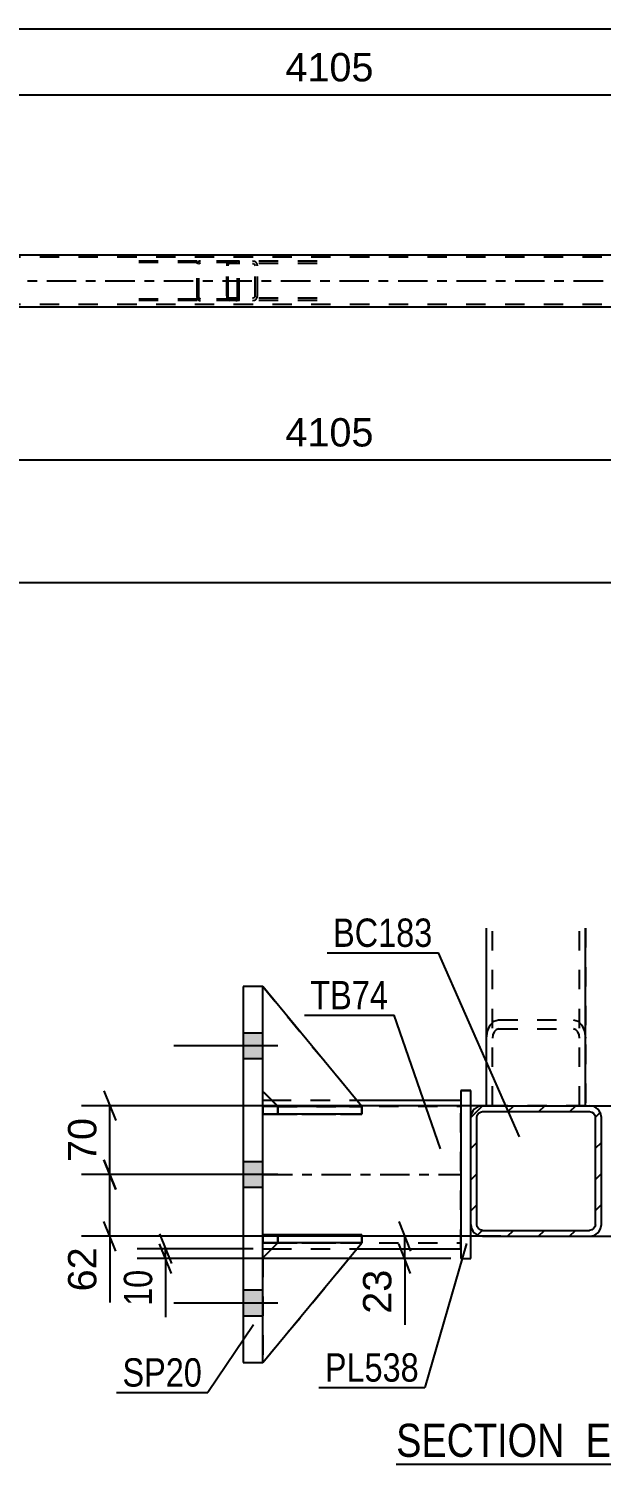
# Model space of a CAD drawing. Header units: millimetres. Extents: x 0 to 841, y 0 to 594.
# Drawn here: x 158 to 215.9, y 111.7 to 256.8 of the extents above; entities that cross this region are included whole.
import ezdxf

# ---------------------------------------------------------------- set-up
doc = ezdxf.new("R2010")
doc.units = ezdxf.units.MM
doc.linetypes.add('DXK_LINE_DOT2', pattern=[3.9198, 1.9599, -1.9599])
doc.linetypes.add('DXK_LINE_DOT3', pattern=[5.9187, 2.979, -0.9799, 0.9799, -0.9799])
doc.styles.add('Arial', font='ARIAL.TTF', dxfattribs={"height": 0.2})
doc.styles.add('Arial Narrow', font='ARIALN.TTF', dxfattribs={"height": 0.2})

# ---------------------------------------------------------------- blocks, each defined once
blk = doc.blocks.new('Unknown-317311729-48 - 5250')
at = {"color": 6, "linetype": 'Continuous'}
blk.add_line((195.2, 111.68), (222.85, 111.68), dxfattribs=at)
at = {"color": 0, "linetype": 'Continuous'}
for points in [[(213.31, 112.43), (213.31, 115.93), (195.2, 115.93), (195.2, 112.43)], [(216.91, 112.43), (216.91, 115.93), (214.36, 115.93), (214.36, 112.43)], [(219.24, 112.43), (219.24, 115.93), (217.96, 115.93), (217.96, 112.43)], [(222.85, 112.43), (222.85, 115.93), (220.29, 115.93), (220.29, 112.43)]]:
    blk.add_wipeout(points, dxfattribs=at)
at = {"color": 7, "linetype": 'Continuous', "style": 'Arial Narrow'}
for s, p in [('SECTION ', (195.2, 112.43)), ('E', (214.36, 112.43)), ('E', (220.29, 112.43)), ('-', (217.96, 112.43))]:
    blk.add_text(s, height=3.34, dxfattribs=at).set_placement(p)
blk = doc.blocks.new('Part-317311729-4478 - 4224')
at = {"color": 2, "linetype": 'Continuous'}
for p, q in [((124.36, 233.92), (698.14, 233.92)), ((124.36, 228.64), (260.35, 228.64))]:
    blk.add_line(p, q, dxfattribs=at)
at = {"color": 7, "linetype": 'DXK_LINE_DOT2'}
for p, q in [((698.14, 233.68), (124.36, 233.68)), ((698.14, 228.88), (124.36, 228.88))]:
    blk.add_line(p, q, dxfattribs=at)
at = {"color": 7, "linetype": 'DXK_LINE_DOT3'}
blk.add_line((124.36, 231.28), (698.14, 231.28), dxfattribs=at)
blk = doc.blocks.new('Part-317311729-4277 - 4224')
at = {"color": 7, "linetype": 'DXK_LINE_DOT2'}
for p, q in [((178.09, 232.99), (178.07, 232.8)), ((178.07, 229.76), (178.07, 232.8)), ((178.15, 233.14), (178.09, 232.99)), ((178.24, 233.25), (178.15, 233.14)), ((178.21, 232.8), (178.22, 232.89)), ((178.21, 229.76), (178.21, 232.8)), ((178.22, 232.89), (178.25, 232.97)), ((178.34, 233.28), (178.24, 233.25)), ((178.25, 232.97), (178.29, 233.02)), ((178.29, 233.02), (178.34, 233.04)), ((187.2, 233.28), (178.34, 233.28)), ((187.2, 233.04), (178.34, 233.04)), ((179.33, 233.04), (179.33, 233.28)), ((180.87, 233.25), (180.68, 233.28)), ((180.68, 233.04), (180.77, 233.02)), ((180.77, 233.02), (180.85, 232.97)), ((180.85, 232.97), (180.91, 232.89)), ((180.91, 232.89), (180.93, 232.8)), ((180.93, 229.76), (180.93, 232.8)), ((181.18, 232.8), (181.14, 232.99)), ((181.18, 229.76), (181.18, 232.8)), ((178.07, 229.76), (178.09, 229.58)), ((178.09, 229.58), (178.15, 229.42)), ((178.15, 229.42), (178.24, 229.32)), ((178.22, 229.67), (178.21, 229.76)), ((178.25, 229.59), (178.22, 229.67)), ((178.24, 229.32), (178.34, 229.28)), ((178.29, 229.54), (178.25, 229.59)), ((178.34, 229.52), (178.29, 229.54)), ((187.2, 229.52), (178.34, 229.52)), ((187.2, 229.28), (178.34, 229.28)), ((179.33, 229.28), (179.33, 229.52)), ((180.77, 229.54), (180.68, 229.52)), ((180.68, 229.28), (180.87, 229.32)), ((180.85, 229.59), (180.77, 229.54)), ((180.91, 229.67), (180.85, 229.59)), ((180.93, 229.76), (180.91, 229.67)), ((181.14, 229.58), (181.18, 229.76))]:
    blk.add_line(p, q, dxfattribs=at)
for centre, start, end in [((180.69, 232.79), 23.8494, 68.8059), ((180.69, 229.78), 291.1941, 336.1506)]:
    blk.add_arc(centre, 0.492, start, end, dxfattribs=at)
blk = doc.blocks.new('Part-317311729-4297 - 4224')
at = {"color": 7, "linetype": 'DXK_LINE_DOT2'}
for p, q in [((178.99, 233.28), (167.8, 233.28)), ((178.99, 233.12), (167.8, 233.12)), ((175.1, 233.08), (175.08, 232.96)), ((175.08, 229.6), (175.08, 232.96)), ((175.25, 232.96), (175.26, 233.02)), ((175.25, 229.6), (175.25, 232.96)), ((175.26, 233.02), (175.3, 233.07)), ((175.42, 233.28), (175.29, 233.26)), ((175.3, 233.07), (175.35, 233.11)), ((175.35, 233.11), (175.42, 233.12)), ((179.12, 233.26), (178.99, 233.28)), ((178.99, 233.12), (179.06, 233.11)), ((179.06, 233.11), (179.11, 233.07)), ((179.11, 233.07), (179.15, 233.02)), ((179.15, 233.02), (179.16, 232.96)), ((179.16, 229.6), (179.16, 232.96)), ((179.33, 232.96), (179.31, 233.08)), ((179.33, 229.6), (179.33, 232.96)), ((178.99, 229.44), (167.8, 229.44)), ((178.99, 229.28), (167.8, 229.28)), ((175.08, 229.6), (175.1, 229.48)), ((175.26, 229.54), (175.25, 229.6)), ((175.3, 229.49), (175.26, 229.54)), ((175.29, 229.31), (175.42, 229.28)), ((175.35, 229.45), (175.3, 229.49)), ((175.42, 229.44), (175.35, 229.45)), ((179.06, 229.45), (178.99, 229.44)), ((178.99, 229.28), (179.12, 229.31)), ((179.11, 229.49), (179.06, 229.45)), ((179.15, 229.54), (179.11, 229.49)), ((179.16, 229.6), (179.15, 229.54)), ((179.31, 229.48), (179.33, 229.6))]:
    blk.add_line(p, q, dxfattribs=at)
for centre, start, end in [((175.4, 232.95), 110.7583, 155.6801), ((179.01, 232.95), 24.3199, 69.2417), ((175.4, 229.62), 204.3199, 249.2417), ((179.01, 229.62), 290.7583, 335.6801)]:
    blk.add_arc(centre, 0.331, start, end, dxfattribs=at)
blk = doc.blocks.new('Part-317311729-5316 - 5250')
at = {"color": 2, "linetype": 'Continuous'}
for p, q in [((179.73, 159.96), (179.73, 121.96)), ((181.73, 159.96), (179.73, 159.96)), ((181.73, 121.96), (181.73, 159.96)), ((179.73, 121.96), (181.73, 121.96))]:
    blk.add_line(p, q, dxfattribs=at)
blk = doc.blocks.new('Part-317311729-5255 - 5250')
at = {"color": 7, "linetype": 'DXK_LINE_DOT2'}
for p, q in [((204.34, 147.92), (204.34, 165.85)), ((204.94, 147.92), (204.94, 165.85)), ((213.74, 147.92), (213.74, 165.85)), ((214.34, 165.85), (214.34, 147.92)), ((214.34, 147.92), (204.34, 147.92)), ((204.34, 147.92), (214.24, 147.92))]:
    blk.add_line(p, q, dxfattribs=at)
blk = doc.blocks.new('Part-317311729-5262 - 5250')
at = {"color": 2, "linetype": 'Continuous'}
for p, q in [((204.34, 147.92), (204.34, 165.85)), ((214.34, 147.92), (214.34, 165.85))]:
    blk.add_line(p, q, dxfattribs=at)
at = {"color": 7, "linetype": 'DXK_LINE_DOT2'}
for p, q in [((204.94, 147.92), (204.94, 165.85)), ((213.74, 147.92), (213.74, 165.85)), ((204.34, 154.74), (204.43, 155.45)), ((204.43, 155.45), (204.69, 156.05)), ((204.69, 156.05), (205.08, 156.46)), ((205.11, 155.39), (204.98, 155.09)), ((205.08, 156.46), (205.54, 156.6)), ((205.31, 155.6), (205.11, 155.39)), ((205.54, 155.67), (205.31, 155.6)), ((205.54, 156.6), (213.14, 156.6)), ((205.54, 155.67), (213.14, 155.67)), ((213.14, 156.6), (213.59, 156.46)), ((213.37, 155.6), (213.14, 155.67)), ((213.56, 155.39), (213.37, 155.6)), ((213.69, 155.09), (213.56, 155.39)), ((213.59, 156.46), (213.98, 156.05)), ((213.98, 156.05), (214.24, 155.45)), ((214.24, 155.45), (214.34, 154.74)), ((204.98, 155.09), (204.94, 154.74)), ((213.74, 154.74), (213.69, 155.09)), ((214.34, 147.92), (204.34, 147.92))]:
    blk.add_line(p, q, dxfattribs=at)
blk = doc.blocks.new('Part-317311729-5275 - 5250')
at = {"color": 2, "linetype": 'Continuous'}
for p, q in [((201.73, 149.46), (202.73, 149.46)), ((201.73, 149.46), (201.73, 132.46)), ((202.73, 132.46), (202.73, 149.46)), ((201.73, 132.46), (202.73, 132.46))]:
    blk.add_line(p, q, dxfattribs=at)
at = {"color": 7, "linetype": 'DXK_LINE_DOT2'}
for p, q in [((202.73, 149.46), (201.73, 149.46)), ((201.73, 132.46), (202.73, 132.46))]:
    blk.add_line(p, q, dxfattribs=at)
blk = doc.blocks.new('Part-317311729-5298 - 5250')
at = {"color": 2, "linetype": 'Continuous'}
for p, q in [((181.73, 148.46), (182.63, 148.46)), ((191.23, 148.46), (201.73, 148.46)), ((181.73, 133.46), (182.64, 133.46)), ((191.24, 133.46), (201.73, 133.46))]:
    blk.add_line(p, q, dxfattribs=at)
at = {"color": 7, "linetype": 'DXK_LINE_DOT2'}
for p, q in [((181.73, 133.46), (181.73, 148.46)), ((182.63, 148.46), (191.23, 148.46)), ((201.73, 133.46), (201.73, 148.46)), ((181.73, 147.86), (201.73, 147.86)), ((181.73, 134.06), (201.73, 134.06)), ((182.64, 133.46), (191.24, 133.46))]:
    blk.add_line(p, q, dxfattribs=at)
at = {"color": 7, "linetype": 'DXK_LINE_DOT3'}
blk.add_line((181.73, 140.96), (201.73, 140.96), dxfattribs=at)
blk = doc.blocks.new('Part-317311729-5299 - 5250')
at = {"color": 2, "linetype": 'Continuous'}
for p, q in [((183.23, 134.05), (181.73, 132.55)), ((181.73, 121.96), (191.73, 134.05)), ((191.73, 134.05), (183.23, 134.05)), ((183.23, 134.05), (183.23, 134.05)), ((191.73, 134.05), (191.73, 134.05))]:
    blk.add_line(p, q, dxfattribs=at)
at = {"color": 7, "linetype": 'DXK_LINE_DOT2'}
for p, q in [((181.73, 132.55), (183.23, 134.05)), ((181.73, 121.96), (191.73, 134.05)), ((183.23, 134.05), (191.73, 134.05)), ((181.73, 132.55), (181.73, 121.96))]:
    blk.add_line(p, q, dxfattribs=at)
blk = doc.blocks.new('Part-317311729-5300 - 5250')
at = {"color": 7, "linetype": 'DXK_LINE_DOT2'}
for p, q in [((183.23, 134.05), (181.73, 132.55)), ((181.73, 121.96), (191.73, 134.05)), ((181.73, 132.55), (183.23, 134.05)), ((181.73, 121.96), (191.73, 134.05)), ((191.73, 134.05), (183.23, 134.05)), ((183.23, 134.05), (183.23, 134.05)), ((183.23, 134.05), (191.73, 134.05)), ((191.73, 134.05), (191.73, 134.05)), ((181.73, 132.55), (181.73, 121.96))]:
    blk.add_line(p, q, dxfattribs=at)
blk = doc.blocks.new('Part-317311729-5301 - 5250')
at = {"color": 2, "linetype": 'Continuous'}
for p, q in [((181.73, 159.96), (181.73, 159.96)), ((181.73, 159.96), (181.73, 159.96)), ((191.73, 147.85), (181.73, 159.96)), ((183.22, 147.86), (181.73, 149.35)), ((190.49, 147.85), (191.73, 147.85)), ((191.73, 147.85), (191.73, 147.85))]:
    blk.add_line(p, q, dxfattribs=at)
at = {"color": 7, "linetype": 'DXK_LINE_DOT2'}
for p, q in [((181.73, 149.35), (181.73, 159.96)), ((181.73, 159.96), (191.73, 147.85)), ((183.23, 147.85), (181.73, 149.35)), ((183.23, 147.85), (183.22, 147.86)), ((191.73, 147.85), (183.23, 147.85)), ((183.23, 147.85), (183.23, 147.85)), ((183.23, 147.85), (190.49, 147.85))]:
    blk.add_line(p, q, dxfattribs=at)
blk = doc.blocks.new('Part-317311729-5302 - 5250')
at = {"color": 7, "linetype": 'DXK_LINE_DOT2'}
for p, q in [((181.73, 149.35), (181.73, 159.96)), ((181.73, 159.96), (191.73, 147.85)), ((181.73, 159.96), (191.73, 147.85)), ((183.23, 147.85), (181.73, 149.35)), ((183.23, 147.85), (181.73, 149.35)), ((191.73, 147.85), (183.23, 147.85)), ((183.23, 147.85), (183.23, 147.85)), ((183.23, 147.85), (191.73, 147.85)), ((191.73, 147.85), (191.73, 147.85))]:
    blk.add_line(p, q, dxfattribs=at)
blk = doc.blocks.new('Part-317311729-5303 - 5250')
at = {"color": 7, "linetype": 'DXK_LINE_DOT2'}
for p, q in [((181.73, 134.86), (183.23, 134.86)), ((191.73, 134.86), (181.73, 134.86)), ((181.73, 134.86), (181.73, 134.86)), ((181.73, 134.86), (181.73, 134.06)), ((181.73, 134.86), (181.73, 134.06)), ((183.23, 134.06), (181.73, 134.06)), ((181.73, 134.06), (191.73, 134.06)), ((181.73, 134.06), (181.73, 134.06)), ((183.23, 134.86), (191.73, 134.86)), ((183.23, 134.86), (183.23, 134.06)), ((191.73, 134.06), (183.23, 134.06)), ((191.73, 134.86), (191.73, 134.06))]:
    blk.add_line(p, q, dxfattribs=at)
blk = doc.blocks.new('Part-317311729-5304 - 5250')
at = {"color": 7, "linetype": 'DXK_LINE_DOT2'}
for p, q in [((181.73, 147.86), (183.23, 147.86)), ((191.5, 147.86), (181.73, 147.86)), ((181.73, 147.86), (181.73, 147.86)), ((181.73, 147.86), (181.73, 147.06)), ((181.73, 147.86), (181.73, 147.06)), ((183.23, 147.06), (181.73, 147.06)), ((181.73, 147.06), (191.73, 147.06)), ((181.73, 147.06), (181.73, 147.06)), ((183.23, 147.86), (191.73, 147.86)), ((183.23, 147.86), (183.23, 147.06)), ((191.73, 147.06), (183.23, 147.06)), ((191.73, 147.86), (191.73, 147.06))]:
    blk.add_line(p, q, dxfattribs=at)
blk = doc.blocks.new('Part-317311729-5305 - 5250')
at = {"color": 2, "linetype": 'Continuous'}
for p, q in [((181.73, 134.06), (181.73, 134.86)), ((191.73, 134.86), (181.73, 134.86)), ((191.73, 134.06), (181.73, 134.06)), ((181.73, 134.06), (181.73, 134.06)), ((191.73, 134.06), (191.73, 134.86))]:
    blk.add_line(p, q, dxfattribs=at)
at = {"color": 7, "linetype": 'DXK_LINE_DOT2'}
for p, q in [((183.23, 134.86), (181.73, 134.86)), ((181.73, 134.06), (183.23, 134.06)), ((183.23, 134.06), (183.23, 134.86)), ((191.73, 134.86), (183.23, 134.86)), ((183.23, 134.06), (191.73, 134.06))]:
    blk.add_line(p, q, dxfattribs=at)
blk = doc.blocks.new('Part-317311729-5306 - 5250')
at = {"color": 2, "linetype": 'Continuous'}
for p, q in [((181.73, 147.06), (181.73, 147.86)), ((181.73, 147.86), (190.49, 147.86)), ((191.73, 147.06), (181.73, 147.06)), ((181.73, 147.06), (181.73, 147.06)), ((191.73, 147.06), (191.73, 147.86)), ((191.73, 147.86), (191.73, 147.86))]:
    blk.add_line(p, q, dxfattribs=at)
at = {"color": 7, "linetype": 'DXK_LINE_DOT2'}
for p, q in [((183.23, 147.86), (181.73, 147.86)), ((181.73, 147.06), (183.23, 147.06)), ((183.23, 147.06), (183.23, 147.86)), ((183.23, 147.86), (191.73, 147.86)), ((183.23, 147.06), (191.73, 147.06))]:
    blk.add_line(p, q, dxfattribs=at)
blk = doc.blocks.new('Part-317311729-5399 - 5250')
at = {"linetype": 'Continuous'}
h = blk.add_hatch(dxfattribs=at)
h.set_pattern_fill('', scale=0.7, style=0, pattern_type=0)
h.set_pattern_definition([(45, (203.9357, 147.9215), (-1.57154, 1.57154), [])])
h.paths.add_polyline_path([(214.74, 147.92), (203.94, 147.92), (203.48, 147.83), (203.09, 147.57), (202.83, 147.18), (202.74, 146.72), (202.74, 135.92), (202.83, 135.46), (203.09, 135.07), (203.48, 134.81), (203.94, 134.72), (214.74, 134.72), (215.19, 134.81), (215.58, 135.07), (215.84, 135.46), (215.94, 135.92), (215.94, 146.72), (215.84, 147.18), (215.58, 147.57), (215.19, 147.83)])
h.paths.add_polyline_path([(215.29, 146.95), (215.34, 146.72), (215.34, 135.92), (215.29, 135.69), (215.16, 135.5), (214.97, 135.37), (214.74, 135.32), (203.94, 135.32), (203.71, 135.37), (203.51, 135.5), (203.38, 135.69), (203.34, 135.92), (203.34, 146.72), (203.38, 146.95), (203.51, 147.15), (203.71, 147.28), (203.94, 147.32), (214.74, 147.32), (214.97, 147.28), (215.16, 147.15)])
at = {"color": 2, "linetype": 'Continuous'}
for p, q in [((202.83, 147.18), (202.74, 146.72)), ((202.74, 146.72), (202.74, 146.72)), ((202.74, 135.92), (202.74, 146.72)), ((203.34, 146.72), (203.38, 146.95)), ((203.34, 146.72), (203.34, 146.72)), ((203.34, 135.92), (203.34, 146.72)), ((203.38, 146.95), (203.51, 147.15)), ((203.94, 147.92), (203.48, 147.83)), ((203.51, 147.15), (203.71, 147.28)), ((203.71, 147.28), (203.94, 147.32)), ((203.94, 147.92), (203.94, 147.92)), ((203.94, 147.92), (214.74, 147.92)), ((203.94, 147.32), (203.94, 147.32)), ((203.94, 147.32), (214.74, 147.32)), ((214.74, 147.92), (214.74, 147.92)), ((215.19, 147.83), (214.74, 147.92)), ((214.74, 147.32), (214.74, 147.32)), ((214.74, 147.32), (214.97, 147.28)), ((214.97, 147.28), (215.16, 147.15)), ((215.16, 147.15), (215.29, 146.95)), ((215.29, 146.95), (215.34, 146.72)), ((215.34, 146.72), (215.34, 146.72)), ((215.34, 135.92), (215.34, 146.72)), ((215.94, 146.72), (215.84, 147.18)), ((215.94, 146.72), (215.94, 146.72)), ((215.94, 135.92), (215.94, 146.72)), ((202.74, 135.92), (202.74, 135.92)), ((202.74, 135.92), (202.83, 135.46)), ((203.34, 135.92), (203.34, 135.92)), ((203.38, 135.69), (203.34, 135.92)), ((203.51, 135.5), (203.38, 135.69)), ((203.71, 135.37), (203.51, 135.5)), ((203.94, 135.32), (203.71, 135.37)), ((203.94, 135.32), (203.94, 135.32)), ((203.94, 135.32), (214.74, 135.32)), ((214.97, 135.37), (214.74, 135.32)), ((214.74, 135.32), (214.74, 135.32)), ((215.16, 135.5), (214.97, 135.37)), ((215.29, 135.69), (215.16, 135.5)), ((215.34, 135.92), (215.29, 135.69)), ((215.34, 135.92), (215.34, 135.92)), ((215.84, 135.46), (215.94, 135.92)), ((215.94, 135.92), (215.94, 135.92)), ((203.48, 134.81), (203.94, 134.72)), ((203.94, 134.72), (203.94, 134.72)), ((203.94, 134.72), (214.74, 134.72)), ((214.74, 134.72), (215.19, 134.81)), ((214.74, 134.72), (214.74, 134.72))]:
    blk.add_line(p, q, dxfattribs=at)
for centre, start, end in [((203.94, 146.72), 112.5, 157.5), ((214.74, 146.72), 22.5, 67.5), ((203.94, 135.92), 202.5, 247.5), ((214.74, 135.92), 292.5, 337.5)]:
    blk.add_arc(centre, 1.2, start, end, dxfattribs=at)
blk = doc.blocks.new('Bolt-317311729-5407 - 5250')
at = {"linetype": 'Continuous'}
for points in [[(181.73, 152.66), (181.73, 155.26), (179.73, 155.26), (179.73, 152.66)], [(181.73, 152.66), (181.73, 155.26), (179.73, 155.26), (179.73, 152.66)], [(181.73, 152.66), (181.73, 155.26), (179.73, 155.26), (179.73, 152.66)], [(181.73, 139.66), (181.73, 142.26), (179.73, 142.26), (179.73, 139.66)], [(181.73, 139.66), (181.73, 142.26), (179.73, 142.26), (179.73, 139.66)], [(181.73, 126.66), (181.73, 129.26), (179.73, 129.26), (179.73, 126.66)], [(181.73, 126.66), (181.73, 129.26), (179.73, 129.26), (179.73, 126.66)], [(181.73, 126.66), (181.73, 129.26), (179.73, 129.26), (179.73, 126.66)]]:
    blk.add_hatch(color=1, dxfattribs=at).paths.add_polyline_path(points)
at = {"color": 1, "linetype": 'Continuous'}
for p, q in [((181.73, 155.26), (179.73, 155.26)), ((181.73, 155.26), (179.73, 155.26)), ((181.73, 155.26), (179.73, 155.26)), ((183.23, 153.96), (172.73, 153.96)), ((183.23, 153.96), (172.73, 153.96)), ((183.23, 153.96), (172.73, 153.96)), ((181.73, 152.66), (179.73, 152.66)), ((181.73, 152.66), (179.73, 152.66)), ((181.73, 152.66), (179.73, 152.66)), ((181.73, 142.26), (179.73, 142.26)), ((181.73, 142.26), (179.73, 142.26)), ((183.23, 140.96), (172.73, 140.96)), ((183.23, 140.96), (172.73, 140.96)), ((181.73, 139.66), (179.73, 139.66)), ((181.73, 139.66), (179.73, 139.66)), ((181.73, 129.26), (179.73, 129.26)), ((181.73, 129.26), (179.73, 129.26)), ((181.73, 129.26), (179.73, 129.26)), ((183.23, 127.96), (172.73, 127.96)), ((183.23, 127.96), (172.73, 127.96)), ((183.23, 127.96), (172.73, 127.96)), ((181.73, 126.66), (179.73, 126.66)), ((181.73, 126.66), (179.73, 126.66)), ((181.73, 126.66), (179.73, 126.66))]:
    blk.add_line(p, q, dxfattribs=at)
blk = doc.blocks.new('StraightDimension-317311729-4590 - 4224')
at = {"color": 7, "linetype": 'Continuous'}
for p, q in [((115.74, 234.92), (115.74, 252.94)), ((261.15, 235.32), (261.15, 252.94)), ((117.24, 250.69), (114.24, 249.49)), ((115.74, 250.09), (261.15, 250.09)), ((259.65, 249.49), (262.65, 250.69))]:
    blk.add_line(p, q, dxfattribs=at)
at = {"color": 0}
blk.add_wipeout([(193.49, 250.84), (193.49, 255.04), (183.4, 255.04), (183.4, 250.84)], dxfattribs=at)
at = {"color": 3, "style": 'Arial'}
blk.add_text('4105', height=2.865, dxfattribs=at).set_placement((184, 251.44))
blk = doc.blocks.new('StraightDimension-317311729-4634 - 4224')
at = {"color": 7, "linetype": 'Continuous'}
for p, q in [((115.74, 227.64), (115.74, 209.66)), ((261.15, 227.24), (261.15, 202.99)), ((117.24, 213.79), (114.24, 212.59)), ((259.65, 212.59), (262.65, 213.79)), ((115.74, 213.19), (261.15, 213.19))]:
    blk.add_line(p, q, dxfattribs=at)
at = {"color": 0}
blk.add_wipeout([(193.49, 213.94), (193.49, 218.14), (183.4, 218.14), (183.4, 213.94)], dxfattribs=at)
at = {"color": 3, "style": 'Arial'}
blk.add_text('4105', height=2.865, dxfattribs=at).set_placement((184, 214.54))
at = {"color": 0, "linetype": 'Continuous'}
for points in [[(115.14, 212.49), (110.94, 212.49), (110.94, 209.06), (115.14, 209.06)], [(260.55, 212.49), (256.35, 212.49), (256.35, 202.39), (260.55, 202.39)]]:
    blk.add_wipeout(points, dxfattribs=at)
at = {"color": 3, "linetype": 'Continuous', "style": 'Arial'}
for s, height, p in [('0', 2.87, (114.54, 209.66)), ('4105', 2.865, (259.95, 202.99))]:
    blk.add_text(s, height=height, rotation=90.0002, dxfattribs=at).set_placement(p)
blk = doc.blocks.new('StraightDimension-317311729-4681 - 4224')
at = {"color": 7, "linetype": 'Continuous'}
blk.add_line((115.1, 200.8), (707.4, 200.8), dxfattribs=at)
blk = doc.blocks.new('StraightDimension-317311729-8638 - 4224')
at = {"color": 7, "linetype": 'Continuous'}
blk.add_line((115.74, 256.76), (706.76, 256.76), dxfattribs=at)
blk = doc.blocks.new('StraightDimension-317311729-5464 - 5250')
at = {"color": 7, "linetype": 'Continuous'}
for p, q in [((253.16, 149.42), (254.36, 146.42)), ((212.62, 147.92), (256.16, 147.92)), ((253.76, 140.96), (253.76, 147.92)), ((254.36, 139.46), (253.16, 142.46)), ((237.94, 140.96), (256.16, 140.96))]:
    blk.add_line(p, q, dxfattribs=at)
at = {"color": 0}
blk.add_wipeout([(253.01, 147.27), (248.81, 147.27), (248.81, 141.62), (253.01, 141.62)], dxfattribs=at)
at = {"color": 3, "style": 'Arial'}
blk.add_text('70', height=2.865, rotation=90.0002, dxfattribs=at).set_placement((252.41, 142.22))
blk = doc.blocks.new('StraightDimension-317311729-5505 - 5250')
at = {"color": 7, "linetype": 'Continuous'}
for p, q in [((171.28, 134.96), (172.48, 131.96)), ((172.48, 130.96), (171.28, 133.96)), ((180.73, 133.46), (169.03, 133.46)), ((200.73, 132.46), (169.03, 132.46)), ((171.88, 132.46), (171.88, 133.46)), ((171.88, 132.46), (171.88, 126.56)), ((171.88, 132.46), (171.88, 126.56))]:
    blk.add_line(p, q, dxfattribs=at)
at = {"color": 0}
blk.add_wipeout([(171.13, 131.94), (166.93, 131.94), (166.93, 127.08), (171.13, 127.08)], dxfattribs=at)
at = {"color": 3, "style": 'Arial Narrow'}
blk.add_text('10', height=2.863, rotation=90.0002, dxfattribs=at).set_placement((170.53, 127.68))
blk = doc.blocks.new('StraightDimension-317311729-5488 - 5250')
at = {"color": 7, "linetype": 'Continuous'}
for p, q in [((165.64, 149.42), (166.84, 146.42)), ((205.77, 147.92), (163.39, 147.92)), ((166.24, 140.96), (166.24, 147.92)), ((166.84, 139.46), (165.64, 142.46)), ((178.73, 140.96), (163.39, 140.96))]:
    blk.add_line(p, q, dxfattribs=at)
at = {"color": 0}
blk.add_wipeout([(165.49, 147.27), (161.29, 147.27), (161.29, 141.62), (165.49, 141.62)], dxfattribs=at)
at = {"color": 3, "style": 'Arial'}
blk.add_text('70', height=2.865, rotation=90.0002, dxfattribs=at).set_placement((164.89, 142.22))
blk = doc.blocks.new('StraightDimension-317311729-5449 - 5250')
at = {"color": 7, "linetype": 'Continuous'}
for p, q in [((223.91, 136.22), (225.11, 133.22)), ((214.46, 134.72), (226.91, 134.72)), ((225.11, 131.3), (223.91, 134.3)), ((224.51, 132.8), (224.51, 134.72)), ((216.94, 132.8), (226.91, 132.8)), ((224.51, 132.8), (224.51, 126.1)), ((224.51, 132.8), (224.51, 126.1))]:
    blk.add_line(p, q, dxfattribs=at)
at = {"color": 0}
blk.add_wipeout([(223.76, 132.28), (219.56, 132.28), (219.56, 126.63), (223.76, 126.63)], dxfattribs=at)
at = {"color": 3, "style": 'Arial'}
blk.add_text('19', height=2.865, rotation=90.0002, dxfattribs=at).set_placement((223.16, 127.23))
blk = doc.blocks.new('StraightDimension-317311729-5457 - 5250')
at = {"color": 7, "linetype": 'Continuous'}
for p, q in [((253.16, 142.46), (254.36, 139.46)), ((237.94, 140.96), (256.16, 140.96)), ((253.76, 134.72), (253.76, 140.96)), ((254.36, 133.22), (253.16, 136.22)), ((212.62, 134.72), (256.16, 134.72)), ((253.76, 134.72), (253.76, 128.03)), ((253.76, 134.72), (253.76, 128.03))]:
    blk.add_line(p, q, dxfattribs=at)
at = {"color": 0}
blk.add_wipeout([(253.01, 134.2), (248.81, 134.2), (248.81, 128.55), (253.01, 128.55)], dxfattribs=at)
at = {"color": 3, "style": 'Arial'}
blk.add_text('62', height=2.865, rotation=90.0002, dxfattribs=at).set_placement((252.41, 129.15))
blk = doc.blocks.new('StraightDimension-317311729-5473 - 5250')
at = {"color": 7, "linetype": 'Continuous'}
for p, q in [((195.46, 136.22), (196.66, 133.22)), ((202.94, 134.72), (193.21, 134.72)), ((196.66, 130.96), (195.46, 133.96)), ((196.06, 132.46), (196.06, 134.72)), ((200.73, 132.46), (193.21, 132.46)), ((196.06, 132.46), (196.06, 125.77)), ((196.06, 132.46), (196.06, 125.77))]:
    blk.add_line(p, q, dxfattribs=at)
at = {"color": 0}
blk.add_wipeout([(195.31, 131.94), (191.11, 131.94), (191.11, 126.29), (195.31, 126.29)], dxfattribs=at)
at = {"color": 3, "style": 'Arial'}
blk.add_text('23', height=2.865, rotation=90.0002, dxfattribs=at).set_placement((194.71, 126.89))
blk = doc.blocks.new('StraightDimension-317311729-5481 - 5250')
at = {"color": 7, "linetype": 'Continuous'}
for p, q in [((165.64, 142.46), (166.84, 139.46)), ((178.73, 140.96), (163.39, 140.96)), ((166.24, 134.72), (166.24, 140.96)), ((166.84, 133.22), (165.64, 136.22)), ((205.77, 134.72), (163.39, 134.72)), ((166.24, 134.72), (166.24, 128.03)), ((166.24, 134.72), (166.24, 128.03))]:
    blk.add_line(p, q, dxfattribs=at)
at = {"color": 0}
blk.add_wipeout([(165.49, 134.2), (161.29, 134.2), (161.29, 128.55), (165.49, 128.55)], dxfattribs=at)
at = {"color": 3, "style": 'Arial'}
blk.add_text('62', height=2.865, rotation=90.0002, dxfattribs=at).set_placement((164.89, 129.15))
blk = doc.blocks.new('Mark-317311729-5271 - 5250')
at = {"color": 0}
blk.add_wipeout([(197.49, 120.03), (197.49, 123.03), (187.99, 123.03), (187.99, 120.03)], dxfattribs=at)
blk.add_wipeout([(197.49, 120.03), (197.49, 123.03), (187.99, 123.03), (187.99, 120.03)], dxfattribs=at)
at = {"color": 30, "linetype": 'Continuous'}
for p in [(202.32, 133.99), (187.39, 119.43)]:
    blk.add_line(p, (198.09, 119.43), dxfattribs=at)
at = {"color": 3, "style": 'Arial Narrow'}
blk.add_text('PL538', height=2.863, dxfattribs=at).set_placement((187.99, 120.03))
blk = doc.blocks.new('Mark-317311729-5294 - 5250')
at = {"color": 0}
blk.add_wipeout([(194.38, 157.66), (194.38, 160.66), (186.52, 160.66), (186.52, 157.66)], dxfattribs=at)
blk.add_wipeout([(194.38, 157.66), (194.38, 160.66), (186.52, 160.66), (186.52, 157.66)], dxfattribs=at)
at = {"color": 30, "linetype": 'Continuous'}
for p in [(185.92, 157.06), (199.68, 143.57)]:
    blk.add_line(p, (194.98, 157.06), dxfattribs=at)
at = {"color": 3, "style": 'Arial Narrow'}
blk.add_text('TB74', height=2.863, dxfattribs=at).set_placement((186.52, 157.66))
blk = doc.blocks.new('Mark-317311729-5312 - 5250')
at = {"color": 0}
blk.add_wipeout([(175.57, 119.53), (175.57, 122.53), (167.53, 122.53), (167.53, 119.53)], dxfattribs=at)
blk.add_wipeout([(175.57, 119.53), (175.57, 122.53), (167.53, 122.53), (167.53, 119.53)], dxfattribs=at)
at = {"color": 30, "linetype": 'Continuous'}
for p in [(180.79, 125.77), (166.93, 118.93)]:
    blk.add_line(p, (176.17, 118.93), dxfattribs=at)
at = {"color": 3, "style": 'Arial Narrow'}
blk.add_text('SP20', height=2.863, dxfattribs=at).set_placement((167.53, 119.53))
blk = doc.blocks.new('Mark-317311729-5395 - 5250')
at = {"color": 0}
blk.add_wipeout([(198.87, 163.97), (198.87, 166.97), (188.82, 166.97), (188.82, 163.97)], dxfattribs=at)
blk.add_wipeout([(198.87, 163.97), (198.87, 166.97), (188.82, 166.97), (188.82, 163.97)], dxfattribs=at)
at = {"color": 30, "linetype": 'Continuous'}
for p in [(188.22, 163.37), (207.68, 144.77)]:
    blk.add_line(p, (199.47, 163.37), dxfattribs=at)
at = {"color": 3, "style": 'Arial Narrow'}
blk.add_text('BC183', height=2.863, dxfattribs=at).set_placement((188.82, 163.97))

msp = doc.modelspace()

# ---------------------------------------------------------------- block references
for name in ['StraightDimension-317311729-4590 - 4224', 'Part-317311729-4478 - 4224', 'Part-317311729-4297 - 4224', 'Part-317311729-4277 - 4224', 'StraightDimension-317311729-4634 - 4224', 'Part-317311729-5255 - 5250', 'Part-317311729-5262 - 5250', 'Part-317311729-5316 - 5250', 'Part-317311729-5301 - 5250', 'Part-317311729-5302 - 5250', 'Bolt-317311729-5407 - 5250', 'Part-317311729-5275 - 5250', 'Part-317311729-5298 - 5250', 'Part-317311729-5304 - 5250', 'Part-317311729-5306 - 5250', 'Part-317311729-5399 - 5250', 'Part-317311729-5303 - 5250', 'Part-317311729-5305 - 5250', 'Part-317311729-5299 - 5250', 'Part-317311729-5300 - 5250', 'Unknown-317311729-48 - 5250']:
    msp.add_blockref(name, (0, 0))

# ---------------------------------------------------------------- next in the draw order: block references
for name in ['StraightDimension-317311729-8638 - 4224', 'StraightDimension-317311729-4681 - 4224', 'StraightDimension-317311729-5488 - 5250', 'StraightDimension-317311729-5464 - 5250', 'StraightDimension-317311729-5505 - 5250', 'StraightDimension-317311729-5449 - 5250', 'Mark-317311729-5312 - 5250']:
    msp.add_blockref(name, (0, 0))

# ---------------------------------------------------------------- next in the draw order: block references
for name in ['Mark-317311729-5294 - 5250', 'StraightDimension-317311729-5457 - 5250', 'StraightDimension-317311729-5473 - 5250']:
    msp.add_blockref(name, (0, 0))

# ---------------------------------------------------------------- next in the draw order: block references
for name in ['Mark-317311729-5395 - 5250', 'StraightDimension-317311729-5481 - 5250']:
    msp.add_blockref(name, (0, 0))

# ---------------------------------------------------------------- next in the draw order: block references
msp.add_blockref('Mark-317311729-5271 - 5250', (0, 0))

doc.saveas('drawing.dxf')
